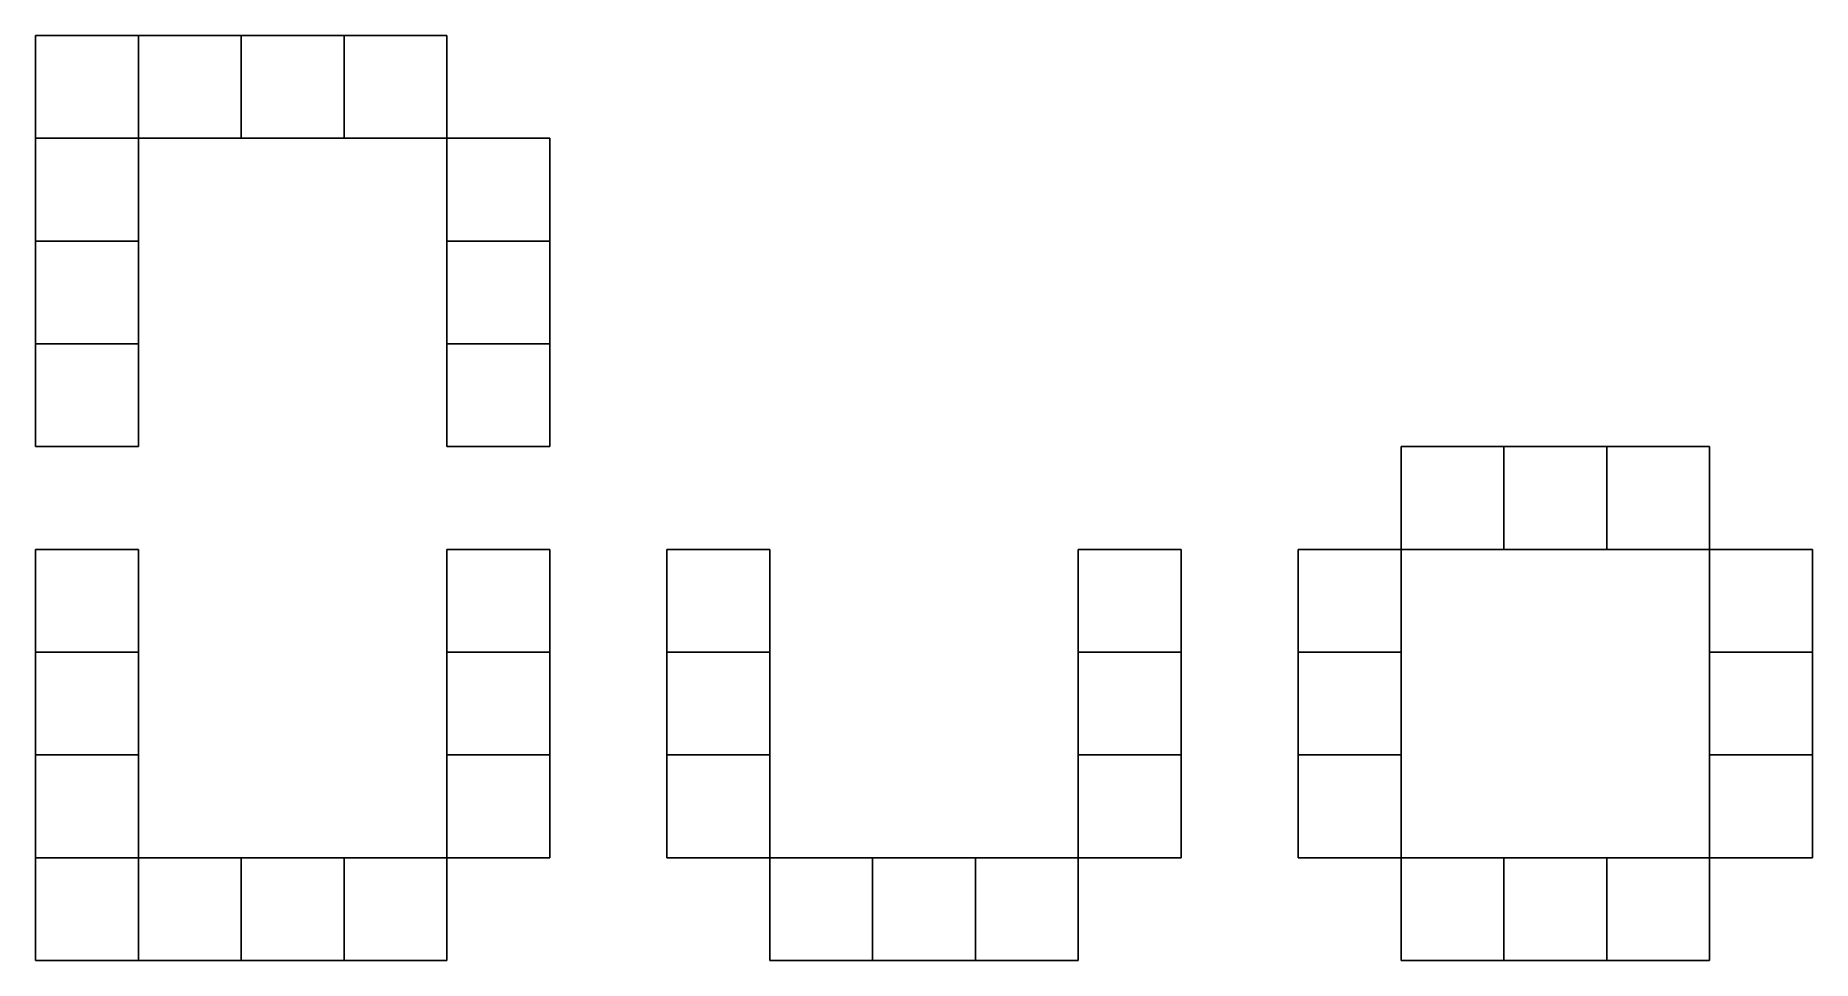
# Model space of a CAD drawing. Extents: x 0 to 2063, y -2 to 1072.
import ezdxf

# ---------------------------------------------------------------- set-up
doc = ezdxf.new("R2010")
doc.units = 0

msp = doc.modelspace()

# ---------------------------------------------------------------- linework, layer by layer
at = {"layer": 'Layer 1'}
for p, q in [((0.079162, 1072.36), (119.448, 1072.36)), ((0.079162, 952.989), (0.079162, 1072.36)), ((119.42, 1072.32), (238.789, 1072.32)), ((119.42, 952.953), (119.42, 1072.32)), ((119.448, 1072.36), (119.448, 952.989)), ((238.789, 1072.32), (358.158, 1072.32)), ((238.789, 952.953), (238.789, 1072.32)), ((238.789, 1072.32), (238.789, 952.953)), ((358.158, 1072.32), (477.528, 1072.32)), ((358.158, 952.953), (358.158, 1072.32)), ((358.158, 1072.32), (358.158, 952.953)), ((477.528, 1072.32), (477.528, 952.953)), ((0.050504, 952.953), (119.42, 952.953)), ((0.050504, 833.584), (0.050504, 952.953)), ((119.448, 952.989), (0.079162, 952.989)), ((119.42, 952.953), (119.42, 833.584)), ((238.789, 952.953), (119.42, 952.953)), ((358.158, 952.953), (238.789, 952.953)), ((477.528, 952.953), (358.158, 952.953)), ((477.528, 952.953), (596.897, 952.953)), ((477.528, 833.584), (477.528, 952.953)), ((596.897, 952.953), (596.897, 833.584)), ((0.050504, 833.584), (119.42, 833.584)), ((0.050504, 714.214), (0.050504, 833.584)), ((119.42, 833.584), (0.050504, 833.584)), ((119.42, 833.584), (119.42, 714.214)), ((477.528, 833.584), (596.897, 833.584)), ((477.528, 714.214), (477.528, 833.584)), ((596.897, 833.584), (477.528, 833.584)), ((596.897, 833.584), (596.897, 714.214)), ((0.050504, 714.214), (119.42, 714.214)), ((0.050504, 594.845), (0.050504, 714.214)), ((119.42, 714.214), (0.050504, 714.214)), ((119.42, 714.214), (119.42, 594.845)), ((477.528, 714.214), (596.897, 714.214)), ((477.528, 594.845), (477.528, 714.214)), ((596.897, 714.214), (477.528, 714.214)), ((596.897, 714.214), (596.897, 594.845)), ((119.42, 594.845), (0.050504, 594.845)), ((596.897, 594.845), (477.528, 594.845)), ((1585.27, 594.845), (1704.64, 594.845)), ((1585.27, 475.476), (1585.27, 594.845)), ((1704.64, 594.845), (1824.01, 594.845)), ((1704.64, 475.476), (1704.64, 594.845)), ((1704.64, 594.845), (1704.64, 475.476)), ((1824.01, 594.845), (1943.38, 594.845)), ((1824.01, 475.476), (1824.01, 594.845)), ((1824.01, 594.845), (1824.01, 475.476)), ((1943.38, 594.845), (1943.38, 475.476)), ((0.050504, 475.476), (119.42, 475.476)), ((0.050504, 356.106), (0.050504, 475.476)), ((119.42, 475.476), (119.42, 356.106)), ((477.528, 475.476), (596.897, 475.476)), ((477.528, 356.106), (477.528, 475.476)), ((596.897, 475.476), (596.897, 356.106)), ((732.978, 475.476), (852.347, 475.476)), ((732.978, 356.106), (732.978, 475.476)), ((852.347, 475.476), (852.347, 356.106)), ((1210.46, 475.476), (1329.82, 475.476)), ((1210.46, 356.106), (1210.46, 475.476)), ((1329.82, 475.476), (1329.82, 356.106)), ((1465.91, 475.476), (1585.27, 475.476)), ((1465.91, 356.106), (1465.91, 475.476)), ((1585.27, 475.476), (1585.27, 356.106)), ((1704.64, 475.476), (1585.27, 475.476)), ((1824.01, 475.476), (1704.64, 475.476)), ((1943.38, 475.476), (1824.01, 475.476)), ((1943.38, 475.476), (2062.75, 475.476)), ((1943.38, 356.106), (1943.38, 475.476)), ((2062.75, 475.476), (2062.75, 356.106)), ((0.050504, 356.106), (119.42, 356.106)), ((0.050504, 236.737), (0.050504, 356.106)), ((119.42, 356.106), (0.050504, 356.106)), ((119.42, 356.106), (119.42, 236.737)), ((477.528, 356.106), (596.897, 356.106)), ((477.528, 236.737), (477.528, 356.106)), ((596.897, 356.106), (477.528, 356.106)), ((596.897, 356.106), (596.897, 236.737)), ((732.978, 356.106), (852.347, 356.106)), ((732.978, 236.737), (732.978, 356.106)), ((852.347, 356.106), (732.978, 356.106)), ((852.347, 356.106), (852.347, 236.737)), ((1210.46, 356.106), (1329.82, 356.106)), ((1210.46, 236.737), (1210.46, 356.106)), ((1329.82, 356.106), (1210.46, 356.106)), ((1329.82, 356.106), (1329.82, 236.737)), ((1465.91, 356.106), (1585.27, 356.106)), ((1465.91, 236.737), (1465.91, 356.106)), ((1585.27, 356.106), (1465.91, 356.106)), ((1585.27, 356.106), (1585.27, 236.737)), ((1943.38, 356.106), (2062.75, 356.106)), ((1943.38, 236.737), (1943.38, 356.106)), ((2062.75, 356.106), (1943.38, 356.106)), ((2062.75, 356.106), (2062.75, 236.737)), ((0.050504, 236.737), (119.42, 236.737)), ((0.050504, 117.368), (0.050504, 236.737)), ((119.42, 236.737), (0.050504, 236.737)), ((119.42, 236.737), (119.42, 117.368)), ((477.528, 236.737), (596.897, 236.737)), ((477.528, 117.368), (477.528, 236.737)), ((596.897, 236.737), (477.528, 236.737)), ((596.897, 236.737), (596.897, 117.368)), ((732.978, 236.737), (852.347, 236.737)), ((732.978, 117.368), (732.978, 236.737)), ((852.347, 236.737), (732.978, 236.737)), ((852.347, 236.737), (852.347, 117.368)), ((1210.46, 236.737), (1329.82, 236.737)), ((1210.46, 117.368), (1210.46, 236.737)), ((1329.82, 236.737), (1210.46, 236.737)), ((1329.82, 236.737), (1329.82, 117.368)), ((1465.91, 236.737), (1585.27, 236.737)), ((1465.91, 117.368), (1465.91, 236.737)), ((1585.27, 236.737), (1465.91, 236.737)), ((1585.27, 236.737), (1585.27, 117.368)), ((1943.38, 236.737), (2062.75, 236.737)), ((1943.38, 117.368), (1943.38, 236.737)), ((2062.75, 236.737), (1943.38, 236.737)), ((2062.75, 236.737), (2062.75, 117.368)), ((-0.000004, 117.34), (119.369, 117.34)), ((-0.000004, -2.0293), (-0.000004, 117.34)), ((119.42, 117.368), (0.050504, 117.368)), ((119.369, 117.34), (119.369, -2.0293)), ((119.42, 117.368), (238.789, 117.368)), ((119.42, -2.0015), (119.42, 117.368)), ((238.789, 117.368), (358.158, 117.368)), ((238.789, -2.0015), (238.789, 117.368)), ((238.789, 117.368), (238.789, -2.0015)), ((358.158, 117.368), (477.528, 117.368)), ((358.158, -2.0015), (358.158, 117.368)), ((358.158, 117.368), (358.158, -2.0015)), ((477.528, 117.368), (477.528, -2.0015)), ((596.897, 117.368), (477.528, 117.368)), ((852.347, 117.368), (732.978, 117.368)), ((852.347, 117.368), (971.717, 117.368)), ((852.347, -2.0015), (852.347, 117.368)), ((971.717, 117.368), (1091.09, 117.368)), ((971.717, -2.0015), (971.717, 117.368)), ((971.717, 117.368), (971.717, -2.0015)), ((1091.09, 117.368), (1210.46, 117.368)), ((1091.09, -2.0015), (1091.09, 117.368)), ((1091.09, 117.368), (1091.09, -2.0015)), ((1210.46, 117.368), (1210.46, -2.0015)), ((1329.82, 117.368), (1210.46, 117.368)), ((1585.27, 117.368), (1465.91, 117.368)), ((1585.27, 117.368), (1704.64, 117.368)), ((1585.27, -2.0015), (1585.27, 117.368)), ((1704.64, 117.368), (1824.01, 117.368)), ((1704.64, -2.0015), (1704.64, 117.368)), ((1704.64, 117.368), (1704.64, -2.0015)), ((1824.01, 117.368), (1943.38, 117.368)), ((1824.01, -2.0015), (1824.01, 117.368)), ((1824.01, 117.368), (1824.01, -2.0015)), ((1943.38, 117.368), (1943.38, -2.0015)), ((2062.75, 117.368), (1943.38, 117.368)), ((119.369, -2.0293), (-0.000004, -2.0293)), ((238.789, -2.0015), (119.42, -2.0015)), ((358.158, -2.0015), (238.789, -2.0015)), ((477.528, -2.0015), (358.158, -2.0015)), ((971.717, -2.0015), (852.347, -2.0015)), ((1091.09, -2.0015), (971.717, -2.0015)), ((1210.46, -2.0015), (1091.09, -2.0015)), ((1704.64, -2.0015), (1585.27, -2.0015)), ((1824.01, -2.0015), (1704.64, -2.0015)), ((1943.38, -2.0015), (1824.01, -2.0015))]:
    msp.add_line(p, q, dxfattribs=at)

doc.saveas('drawing.dxf')
